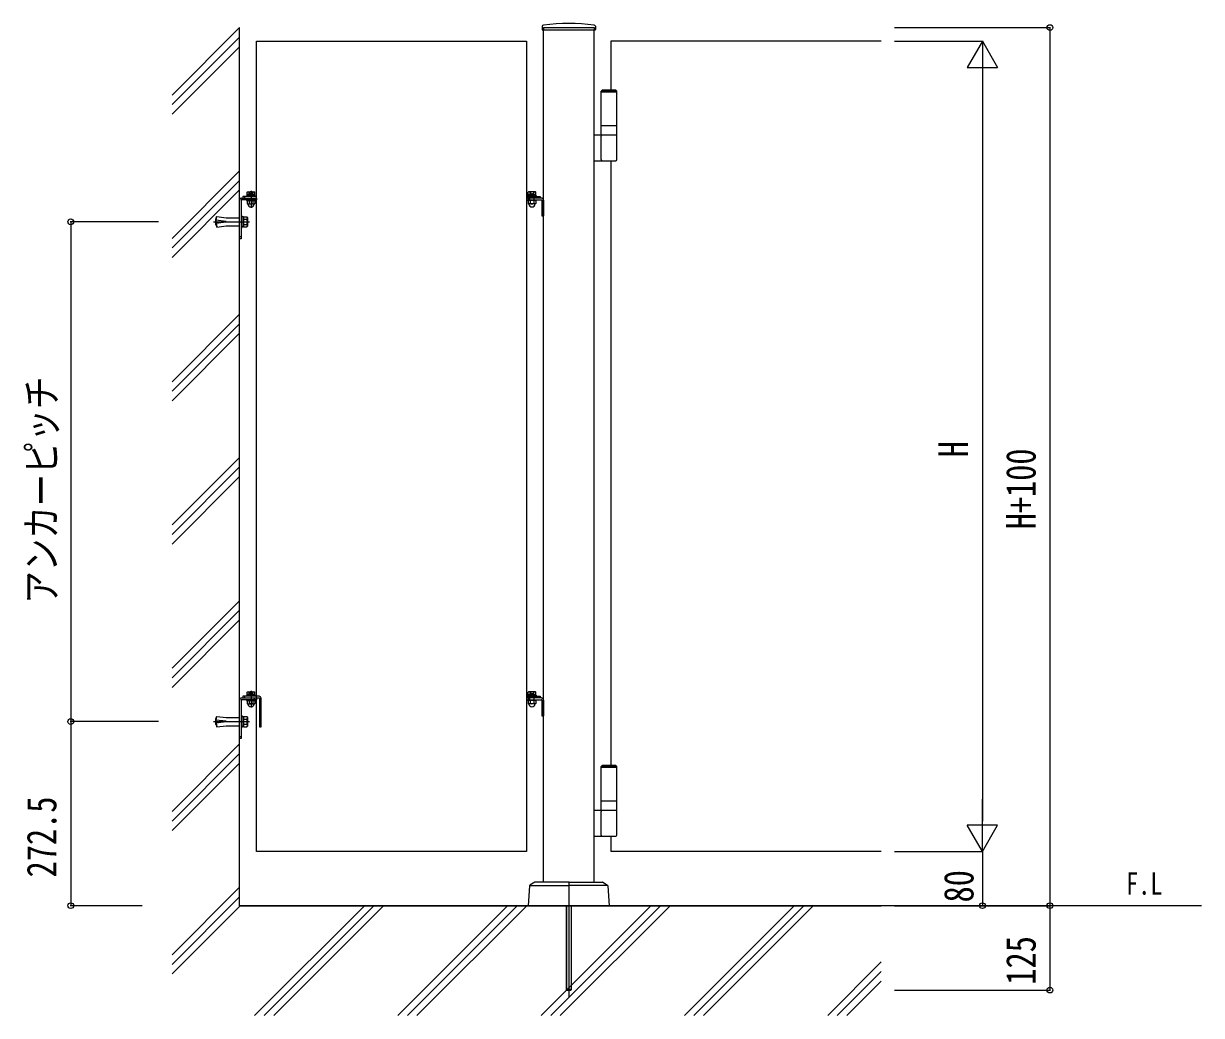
# Model space of a CAD drawing. Units: millimetres, scale not verified. Extents: x -4205 to 4205, y -2970 to 2970.
# Drawn here: x 625 to 2369, y -190 to 1278 of the extents above; entities that cross this region are included whole.
import ezdxf
from ezdxf.enums import TextEntityAlignment as Align

# ---------------------------------------------------------------- set-up
doc = ezdxf.new("R2010")
doc.units = ezdxf.units.MM
doc.header["$LTSCALE"] = 10
for name, color, linetype in [('0-1_USER1', 3, 'Continuous'), ('0-3_YKK_A1', 4, 'Continuous'), ('0-4_YKK_D', 6, 'Continuous'), ('0-6_YSS_K', 3, 'Continuous')]:
    doc.layers.add(name, color=color, linetype=linetype)
doc.styles.add('ＭＳ ゴシック', font='')
doc.styles.get('ＭＳ ゴシック').set_extended_font_data('MS Gothic')

msp = doc.modelspace()

# ---------------------------------------------------------------- linework, layer by layer
at = {"layer": '0-3_YKK_A1'}
for p, q in [((1393.18, 1274.23), (1392.92, 1269.36)), ((1471.86, 1274.23), (1472.12, 1269.36)), ((1393.42, 1268.83), (1471.62, 1268.83)), ((1395.02, 1272.33), (1395.02, 1268.83)), ((1395.02, 7.33), (1395.02, 1268.83)), ((1470.02, 7.33), (1470.02, 1268.83)), ((1482.52, 1180.33), (1480.52, 1178.33)), ((1480.52, 1178.33), (1503.52, 1178.33)), ((1480.52, 1177.33), (1503.52, 1177.33)), ((1482.52, 1180.33), (1501.52, 1180.33)), ((1501.52, 1180.33), (1503.52, 1178.33)), ((1480.52, 1127.33), (1503.52, 1127.33)), ((1503.52, 1113.33), (1470.02, 1113.33)), ((1480.52, 1076.83), (1480.52, 1111.83)), ((1503.52, 1076.83), (1503.52, 1111.83)), ((1470.02, 1075.33), (1502.02, 1075.33)), ((1495.02, 1075.33), (1495.02, 180.33)), ((957.02, 1029.13), (956.25, 1028.68)), ((957.02, 1029.13), (967.02, 1029.13)), ((962.02, 1030.64), (962.02, 1005.57)), ((967.02, 1029.13), (967.79, 1028.68)), ((1373.02, 1029.13), (1372.25, 1028.68)), ((1383.02, 1029.13), (1373.02, 1029.13)), ((1383.02, 1029.13), (1383.79, 1028.68)), ((945.02, 959.83), (945.02, 1016.83)), ((947.52, 1016.83), (947.52, 959.83)), ((970.02, 1017.33), (948.02, 1017.33)), ((950.02, 1019.83), (970.02, 1019.83)), ((953.02, 1019.83), (953.02, 1022.33)), ((968.27, 1023.93), (955.77, 1023.93)), ((955.77, 1023.93), (955.77, 1022.33)), ((968.27, 1022.33), (955.77, 1022.33)), ((956.25, 1015.88), (957.02, 1016.33)), ((956.44, 1023.93), (956.44, 1025.13)), ((957.02, 1016.33), (967.02, 1016.33)), ((958.77, 1017.33), (958.77, 1016.33)), ((959.13, 1025.13), (959.13, 1028.68)), ((959.13, 1015.88), (959.13, 1011.78)), ((964.91, 1025.13), (964.91, 1028.68)), ((964.91, 1015.88), (964.91, 1011.78)), ((965.27, 1017.33), (965.27, 1016.33)), ((967.02, 1017.33), (967.02, 1019.83)), ((967.79, 1015.88), (967.02, 1016.33)), ((967.59, 1023.93), (967.59, 1025.13)), ((967.79, 1025.13), (967.79, 1028.68)), ((968.27, 1023.93), (968.27, 1022.33)), ((1370.02, 1022.33), (1390.02, 1022.33)), ((1392.02, 1019.83), (1370.02, 1019.83)), ((1390.02, 1019.83), (1370.02, 1019.83)), ((1370.02, 1017.33), (1392.02, 1017.33)), ((1371.77, 1023.93), (1384.27, 1023.93)), ((1371.77, 1023.93), (1371.77, 1022.33)), ((1371.77, 1022.33), (1384.27, 1022.33)), ((1372.25, 1025.13), (1372.25, 1028.68)), ((1372.25, 1015.88), (1373.02, 1016.33)), ((1372.44, 1023.93), (1372.44, 1025.13)), ((1373.02, 1017.33), (1373.02, 1019.83)), ((1383.02, 1016.33), (1373.02, 1016.33)), ((1374.77, 1017.33), (1374.77, 1019.83)), ((1374.77, 1017.33), (1374.77, 1016.33)), ((1375.13, 1025.13), (1375.13, 1028.68)), ((1375.13, 1015.88), (1375.13, 1011.78)), ((1380.91, 1025.13), (1380.91, 1028.68)), ((1380.91, 1015.88), (1380.91, 1011.78)), ((1381.27, 1017.33), (1381.27, 1019.83)), ((1381.27, 1017.33), (1381.27, 1016.33)), ((1383.79, 1015.88), (1383.02, 1016.33)), ((1383.59, 1023.93), (1383.59, 1025.13)), ((1384.27, 1023.93), (1384.27, 1022.33)), ((1387.02, 1019.83), (1387.02, 1022.33)), ((1390.02, 1022.33), (1390.02, 1019.83)), ((1392.52, 1016.83), (1392.52, 993.58)), ((1392.52, 1014.78), (1395.02, 1014.78)), ((1395.02, 1016.83), (1395.02, 1014.78)), ((1395.02, 1014.78), (1395.02, 993.58)), ((906.67, 984.83), (959.84, 984.83)), ((910.02, 989.33), (909.52, 988.83)), ((909.52, 988.83), (909.52, 980.83)), ((909.52, 980.83), (910.02, 980.33)), ((910.02, 989.33), (910.02, 980.33)), ((910.02, 989.33), (910.39, 989.28)), ((910.02, 980.33), (910.39, 980.37)), ((910.13, 987.14), (910.73, 992.08)), ((925.02, 985.33), (910.13, 987.14)), ((925.02, 984.33), (910.13, 982.52)), ((910.13, 982.52), (910.73, 977.58)), ((910.63, 987.08), (911.29, 992.52)), ((910.63, 982.58), (911.29, 977.14)), ((910.73, 992.08), (911.29, 992.52)), ((910.73, 977.58), (911.29, 977.14)), ((911.29, 992.54), (925.35, 990.83)), ((911.29, 977.12), (925.35, 978.83)), ((925.02, 984.33), (925.02, 985.33)), ((925.35, 990.83), (944.52, 990.83)), ((925.35, 978.83), (944.52, 978.83)), ((944.52, 990.83), (944.52, 978.83)), ((945.02, 990.33), (944.52, 990.83)), ((945.02, 979.33), (944.52, 978.83)), ((945.02, 979.33), (945.02, 990.33)), ((951.12, 992.08), (949.12, 992.08)), ((951.12, 977.58), (949.12, 977.58)), ((951.12, 992.34), (956.04, 992.34)), ((951.12, 992.34), (951.12, 977.32)), ((951.12, 988.58), (956.04, 988.58)), ((951.12, 981.08), (956.04, 981.08)), ((951.12, 977.32), (956.04, 977.32)), ((956.62, 991.33), (956.04, 992.34)), ((956.62, 978.33), (956.04, 977.32)), ((956.62, 991.33), (956.62, 978.33)), ((1392.52, 993.58), (1395.02, 993.58)), ((945.02, 962.83), (947.52, 962.83)), ((947.52, 959.83), (945.02, 959.83)), ((950.02, 282.33), (950.02, 279.83)), ((953.02, 279.83), (953.02, 282.33)), ((968.27, 283.93), (955.77, 283.93)), ((955.77, 283.93), (955.77, 282.33)), ((968.27, 282.33), (955.77, 282.33)), ((957.02, 289.13), (956.25, 288.68)), ((956.44, 283.93), (956.44, 285.13)), ((957.02, 289.13), (967.02, 289.13)), ((959.13, 285.13), (959.13, 288.68)), ((962.02, 290.64), (962.02, 265.57)), ((964.91, 285.13), (964.91, 288.68)), ((967.02, 289.13), (967.79, 288.68)), ((967.02, 277.33), (967.02, 279.83)), ((967.59, 283.93), (967.59, 285.13)), ((967.79, 285.13), (967.79, 288.68)), ((968.27, 283.93), (968.27, 282.33)), ((974.52, 279.33), (974.52, 237.33)), ((977.02, 237.33), (977.02, 279.33)), ((1392.02, 279.83), (1370.02, 279.83)), ((1371.77, 283.93), (1384.27, 283.93)), ((1371.77, 283.93), (1371.77, 282.33)), ((1371.77, 282.33), (1384.27, 282.33)), ((1373.02, 289.13), (1372.25, 288.68)), ((1372.25, 285.13), (1372.25, 288.68)), ((1372.44, 283.93), (1372.44, 285.13)), ((1383.02, 289.13), (1373.02, 289.13)), ((1373.02, 277.33), (1373.02, 279.83)), ((1374.77, 277.33), (1374.77, 279.83)), ((1375.13, 285.13), (1375.13, 288.68)), ((1380.91, 285.13), (1380.91, 288.68)), ((1381.27, 277.33), (1381.27, 279.83)), ((1383.02, 289.13), (1383.79, 288.68)), ((1383.59, 283.93), (1383.59, 285.13)), ((1384.27, 283.93), (1384.27, 282.33)), ((1387.02, 279.83), (1387.02, 282.33)), ((945.02, 219.83), (945.02, 276.83)), ((947.52, 276.83), (947.52, 219.83)), ((970.02, 277.33), (948.02, 277.33)), ((956.25, 275.88), (957.02, 276.33)), ((957.02, 276.33), (967.02, 276.33)), ((958.77, 277.33), (958.77, 276.33)), ((959.13, 275.88), (959.13, 271.78)), ((964.91, 275.88), (964.91, 271.78)), ((965.27, 277.33), (965.27, 276.33)), ((967.79, 275.88), (967.02, 276.33)), ((1370.02, 277.33), (1392.02, 277.33)), ((1372.25, 275.88), (1373.02, 276.33)), ((1383.02, 276.33), (1373.02, 276.33)), ((1374.77, 277.33), (1374.77, 276.33)), ((1375.13, 275.88), (1375.13, 271.78)), ((1380.91, 275.88), (1380.91, 271.78)), ((1381.27, 277.33), (1381.27, 276.33)), ((1383.79, 275.88), (1383.02, 276.33)), ((1392.52, 276.83), (1392.52, 253.58)), ((1392.52, 274.78), (1395.02, 274.78)), ((1395.02, 276.83), (1395.02, 274.78)), ((1395.02, 274.78), (1395.02, 253.58)), ((906.67, 244.83), (959.84, 244.83)), ((910.02, 249.33), (909.52, 248.83)), ((909.52, 248.83), (909.52, 240.83)), ((910.02, 249.33), (910.02, 240.33)), ((910.02, 249.33), (910.39, 249.28)), ((910.13, 247.14), (910.73, 252.08)), ((925.02, 245.33), (910.13, 247.14)), ((925.02, 244.33), (910.13, 242.52)), ((910.63, 247.08), (911.29, 252.52)), ((910.73, 252.08), (911.29, 252.52)), ((911.29, 252.54), (925.35, 250.83)), ((925.02, 244.33), (925.02, 245.33)), ((925.35, 250.83), (944.52, 250.83)), ((944.52, 250.83), (944.52, 238.83)), ((945.02, 250.33), (944.52, 250.83)), ((945.02, 239.33), (945.02, 250.33)), ((951.12, 252.08), (949.12, 252.08)), ((951.12, 252.34), (956.04, 252.34)), ((951.12, 252.34), (951.12, 237.32)), ((951.12, 248.58), (956.04, 248.58)), ((956.62, 251.33), (956.04, 252.34)), ((956.62, 251.33), (956.62, 238.33)), ((1392.52, 253.58), (1395.02, 253.58)), ((909.52, 240.83), (910.02, 240.33)), ((910.02, 240.33), (910.39, 240.37)), ((910.13, 242.52), (910.73, 237.58)), ((910.63, 242.58), (911.29, 237.14)), ((910.73, 237.58), (911.29, 237.14)), ((911.29, 237.12), (925.35, 238.83)), ((925.35, 238.83), (944.52, 238.83)), ((945.02, 239.33), (944.52, 238.83)), ((951.12, 237.58), (949.12, 237.58)), ((951.12, 241.08), (956.04, 241.08)), ((951.12, 237.32), (956.04, 237.32)), ((956.62, 238.33), (956.04, 237.32)), ((974.52, 237.33), (977.02, 237.33)), ((945.02, 222.83), (947.52, 222.83)), ((947.52, 219.83), (945.02, 219.83)), ((1482.52, 180.33), (1480.52, 178.33)), ((1480.52, 178.33), (1503.52, 178.33)), ((1480.52, 177.33), (1503.52, 177.33)), ((1482.52, 180.33), (1501.52, 180.33)), ((1501.52, 180.33), (1503.52, 178.33)), ((1480.52, 127.33), (1503.52, 127.33)), ((1503.52, 113.33), (1470.02, 113.33)), ((1480.52, 76.83), (1480.52, 111.83)), ((1503.52, 76.83), (1503.52, 111.83)), ((1470.02, 75.33), (1502.02, 75.33)), ((1495.02, 75.33), (1495.02, 52.33)), ((1895.02, 52.33), (1495.02, 52.33)), ((1374.58, 1.82), (1372.52, -27.67)), ((1382.27, 7.17), (1375.05, 2.6)), ((1375.76, 2.33), (1432.52, 2.33)), ((1432.02, 7.33), (1382.81, 7.33)), ((1432.52, 6.83), (1432.52, -27.17)), ((1432.52, 6.83), (1432.52, -27.17)), ((1489.28, 2.33), (1432.52, 2.33)), ((1433.02, 7.33), (1482.23, 7.33)), ((1482.76, 7.17), (1489.99, 2.6)), ((1490.46, 1.82), (1492.52, -27.67)), ((2369.31, -27.67), (945.02, -27.67)), ((1372.52, -27.67), (1432.02, -27.67)), ((1428.52, -27.67), (1428.52, -151.67)), ((1429.06, -27.67), (1429.06, -152.21)), ((1432.52, -27.67), (1432.52, -162.67)), ((1492.52, -27.67), (1433.02, -27.67)), ((1435.98, -27.67), (1435.98, -152.21)), ((1436.52, -151.67), (1436.52, -27.67)), ((1436.52, -151.67), (1428.52, -151.67)), ((1428.52, -151.67), (1429.52, -152.67)), ((1429.52, -152.67), (1435.52, -152.67)), ((1436.52, -151.67), (1435.52, -152.67))]:
    msp.add_line(p, q, dxfattribs=at)
for points in [[(1395.02, 1272.33), (1470.02, 1272.33), (1470.02, 1268.83)], [(1895.02, 1252.33), (1495.02, 1252.33), (1495.02, 1180.33)], [(1480.52, 1113.33), (1480.52, 1127.33), (1480.52, 1178.33)], [(1503.52, 1113.33), (1503.52, 1127.33), (1503.52, 1178.33)], [(958.97, 1029.13), (960.12, 1026.77), (962.02, 1025.76)], [(965.07, 1029.13), (963.92, 1026.77), (962.02, 1025.76)], [(1374.97, 1029.13), (1376.12, 1026.77), (1378.02, 1025.76)], [(1381.07, 1029.13), (1379.92, 1026.77), (1378.02, 1025.76)], [(948.02, 1019.83), (970.02, 1019.83), (970.02, 1017.33)], [(970.02, 1022.33), (950.02, 1022.33), (950.02, 1019.83)], [(967.79, 1025.13), (956.25, 1025.13), (956.25, 1028.68)], [(956.25, 1015.88), (956.25, 1011.78), (957.02, 1011.33), (967.02, 1011.33)], [(967.79, 1015.88), (967.79, 1011.78), (967.02, 1011.33)], [(1372.25, 1025.13), (1383.79, 1025.13), (1383.79, 1028.68)], [(1372.25, 1015.88), (1372.25, 1011.78), (1373.02, 1011.33)], [(1383.79, 1015.88), (1383.79, 1011.78), (1383.02, 1011.33), (1373.02, 1011.33)], [(947.52, 976.33), (949.12, 976.33), (949.12, 993.33), (947.52, 993.33)], [(948.02, 279.83), (970.02, 279.83), (970.02, 277.33)], [(974.02, 282.33), (970.02, 282.33), (950.02, 282.33)], [(950.02, 279.83), (970.02, 279.83), (974.02, 279.83)], [(967.79, 285.13), (956.25, 285.13), (956.25, 288.68)], [(958.97, 289.13), (960.12, 286.77), (962.02, 285.76)], [(965.07, 289.13), (963.92, 286.77), (962.02, 285.76)], [(1370.02, 282.33), (1390.02, 282.33), (1390.02, 279.83), (1370.02, 279.83)], [(1372.25, 285.13), (1383.79, 285.13), (1383.79, 288.68)], [(1374.97, 289.13), (1376.12, 286.77), (1378.02, 285.76)], [(1381.07, 289.13), (1379.92, 286.77), (1378.02, 285.76)], [(956.25, 275.88), (956.25, 271.78), (957.02, 271.33), (967.02, 271.33)], [(967.79, 275.88), (967.79, 271.78), (967.02, 271.33)], [(1372.25, 275.88), (1372.25, 271.78), (1373.02, 271.33)], [(1383.79, 275.88), (1383.79, 271.78), (1383.02, 271.33), (1373.02, 271.33)], [(947.52, 236.33), (949.12, 236.33), (949.12, 253.33), (947.52, 253.33)], [(1480.52, 113.33), (1480.52, 127.33), (1480.52, 178.33)], [(1503.52, 113.33), (1503.52, 127.33), (1503.52, 178.33)]]:
    msp.add_lwpolyline(points, dxfattribs=at)
for points in [[(970.02, 1252.33), (1370.02, 1252.33), (1370.02, 52.33), (970.02, 52.33)], [(955.52, 1017.33), (955.52, 1016.33), (968.52, 1016.33), (968.52, 1017.33)], [(1384.52, 1017.33), (1384.52, 1016.33), (1371.52, 1016.33), (1371.52, 1017.33)], [(955.52, 277.33), (955.52, 276.33), (968.52, 276.33), (968.52, 277.33)], [(1384.52, 277.33), (1384.52, 276.33), (1371.52, 276.33), (1371.52, 277.33)]]:
    msp.add_lwpolyline(points, close=True, dxfattribs=at)
for centre, radius, start, end in [((1395.17, 1274.13), 2, 96.74447, 177), ((1432.52, 958.33), 320, 83.25553, 96.74447), ((1469.87, 1274.13), 2, 3, 83.25553), ((1393.42, 1269.33), 0.5, 177, 270), ((1471.62, 1269.33), 0.5, 270, 3), ((1482.02, 1111.83), 1.5, 90, 180), ((1502.02, 1111.83), 1.5, 360, 90), ((1482.02, 1076.83), 1.5, 180, 270), ((1502.02, 1076.83), 1.5, 270, 360), ((957.69, 1026.57), 2.56, 55.61575, 124.38425), ((962.02, 1019.58), 9.55, 72.41205, 107.58795), ((966.35, 1026.57), 2.56, 55.61575, 124.38425), ((1373.69, 1026.57), 2.56, 55.61575, 124.38425), ((1378.02, 1019.58), 9.55, 72.41205, 107.58795), ((1382.35, 1026.57), 2.56, 55.61575, 124.38425), ((948.02, 1016.83), 3, 90, 180), ((948.02, 1016.83), 0.5, 90, 180), ((957.69, 1013.77), 2.56, 55.61575, 124.38425), ((957.69, 1013.89), 2.56, 235.61575, 304.38425), ((962.02, 1006.78), 9.55, 72.41205, 107.58795), ((962.02, 1020.88), 9.55, 252.41205, 287.58795), ((966.35, 1013.77), 2.56, 55.61575, 124.38425), ((966.35, 1013.89), 2.56, 235.61575, 304.38425), ((1373.69, 1013.77), 2.56, 55.61575, 124.38425), ((1373.69, 1013.89), 2.56, 235.61575, 304.38425), ((1378.02, 1006.78), 9.55, 72.41205, 107.58795), ((1378.02, 1020.88), 9.55, 252.41205, 287.58795), ((1382.35, 1013.77), 2.56, 55.61575, 124.38425), ((1382.35, 1013.89), 2.56, 235.61575, 304.38425), ((1392.02, 1016.83), 3, 80.40956, 89.9991), ((1392.02, 1016.83), 0.5, 359.9991, 90), ((1392.02, 1016.83), 3, 359.99909, 80.40956), ((957.04, 1010.83), 0.5, 5.73917, 90), ((962.02, 1011.33), 4.5, 185.73917, 354.26083), ((966.99, 1010.83), 0.5, 90, 174.26083), ((1373.04, 1010.83), 0.5, 5.73917, 90), ((1378.02, 1011.33), 4.5, 185.73917, 354.26083), ((1382.99, 1010.83), 0.5, 90, 174.26083), ((953.3, 990.46), 3.32, 325.61575, 34.38425), ((944.2, 984.83), 12.42, 342.41205, 17.58795), ((953.3, 979.2), 3.32, 325.61575, 34.38425), ((948.02, 276.83), 3, 90, 180), ((957.69, 286.57), 2.56, 55.61575, 124.38425), ((962.02, 279.58), 9.55, 72.41205, 107.58795), ((966.35, 286.57), 2.56, 55.61575, 124.38425), ((974.02, 279.33), 3, 0, 90), ((974.02, 279.33), 0.5, 0, 90), ((1373.69, 286.57), 2.56, 55.61575, 124.38425), ((1378.02, 279.58), 9.55, 72.41205, 107.58795), ((1382.35, 286.57), 2.56, 55.61575, 124.38425), ((1392.02, 276.83), 3, 80.40956, 89.9991), ((1392.02, 276.83), 3, 359.99909, 80.40956), ((948.02, 276.83), 0.5, 90, 180), ((957.69, 273.77), 2.56, 55.61575, 124.38425), ((957.69, 273.89), 2.56, 235.61575, 304.38425), ((957.04, 270.83), 0.5, 5.73917, 90), ((962.02, 271.33), 4.5, 185.73917, 354.26083), ((962.02, 266.78), 9.55, 72.41205, 107.58795), ((962.02, 280.88), 9.55, 252.41205, 287.58795), ((966.35, 273.77), 2.56, 55.61575, 124.38425), ((966.35, 273.89), 2.56, 235.61575, 304.38425), ((966.99, 270.83), 0.5, 90, 174.26083), ((1373.69, 273.77), 2.56, 55.61575, 124.38425), ((1373.69, 273.89), 2.56, 235.61575, 304.38425), ((1373.04, 270.83), 0.5, 5.73917, 90), ((1378.02, 271.33), 4.5, 185.73917, 354.26083), ((1378.02, 266.78), 9.55, 72.41205, 107.58795), ((1378.02, 280.88), 9.55, 252.41205, 287.58795), ((1382.35, 273.77), 2.56, 55.61575, 124.38425), ((1382.35, 273.89), 2.56, 235.61575, 304.38425), ((1382.99, 270.83), 0.5, 90, 174.26083), ((1392.02, 276.83), 0.5, 359.9991, 90), ((953.3, 250.46), 3.32, 325.61575, 34.38425), ((944.2, 244.83), 12.42, 342.41205, 17.58795), ((953.3, 239.2), 3.32, 325.61575, 34.38425), ((1482.02, 111.83), 1.5, 90, 180), ((1502.02, 111.83), 1.5, 360, 90), ((1482.02, 76.83), 1.5, 180, 270), ((1502.02, 76.83), 1.5, 270, 360), ((1375.58, 1.76), 1, 122.32299, 176), ((1382.81, 6.33), 1, 90, 122.32299), ((1432.02, 6.83), 0.5, 360, 90), ((1433.02, 6.83), 0.5, 90, 180), ((1482.23, 6.33), 1, 57.67701, 90), ((1489.46, 1.76), 1, 4, 57.67701), ((1432.02, -27.17), 0.5, 270, 360), ((1433.02, -27.17), 0.5, 180, 270)]:
    msp.add_arc(centre, radius, start, end, dxfattribs=at)
at = {"layer": '0-4_YKK_D'}
for p, q in [((1915.02, 1272.33), (2146.02, 1272.33)), ((2145.02, 1272.33), (2145.02, -27.67)), ((1915.02, 1252.33), (2046.02, 1252.33)), ((2045.02, 1252.33), (2022.52, 1213.36)), ((2045.02, 1252.33), (2067.52, 1213.36)), ((2045.02, 1252.33), (2045.02, 1174.39)), ((2022.52, 1213.36), (2067.52, 1213.36)), ((2045.02, 1207.33), (2045.02, 97.33)), ((825.02, 984.83), (694.02, 984.83)), ((695.02, 984.83), (695.02, 244.83)), ((825.02, 244.83), (694.02, 244.83)), ((801.47, 244.83), (694.02, 244.83)), ((695.02, 244.83), (695.02, -27.67)), ((2045.02, 52.33), (2045.02, 130.27)), ((2045.02, 52.33), (2022.52, 91.3)), ((2067.52, 91.3), (2022.52, 91.3)), ((2045.02, 52.33), (2067.52, 91.3)), ((1915.02, 52.33), (2046.02, 52.33)), ((1915.02, 52.33), (2046.02, 52.33)), ((2045.02, 52.33), (2045.02, -27.67)), ((801.04, -27.67), (694.02, -27.67)), ((1915.02, -27.67), (2046.02, -27.67)), ((1915.02, -27.67), (2146.02, -27.67)), ((1915.02, -27.67), (2146.02, -27.67)), ((2145.02, -27.67), (2145.02, -152.67)), ((1915.02, -152.67), (2146.02, -152.67))]:
    msp.add_line(p, q, dxfattribs=at)
for centre in [(2145.02, 1272.33), (695.02, 984.83), (695.02, 244.83), (695.02, 244.83), (695.02, -27.67), (2045.02, -27.67), (2145.02, -27.67), (2145.02, -27.67), (2145.02, -152.67)]:
    msp.add_circle(centre, 4.25, dxfattribs=at)
at = {"layer": '0-6_YSS_K'}
for p, q in [((845.02, 1172.41), (944.94, 1272.33)), ((845.02, 1158.26), (945.02, 1258.26)), ((945.02, -27.67), (945.02, 1272.33)), ((845.02, 1144.12), (945.02, 1244.12)), ((845.02, 960.27), (945.02, 1060.27)), ((845.02, 946.13), (945.02, 1046.13)), ((845.02, 931.99), (945.02, 1031.99)), ((845.02, 748.14), (945.02, 848.14)), ((845.02, 734), (945.02, 834)), ((845.02, 719.86), (945.02, 819.86)), ((845.02, 536.01), (945.02, 636.01)), ((845.02, 521.87), (945.02, 621.87)), ((845.02, 507.73), (945.02, 607.73)), ((845.02, 323.88), (945.02, 423.88)), ((845.02, 309.74), (945.02, 409.74)), ((845.02, 295.59), (945.02, 395.59)), ((845.02, 111.75), (945.02, 211.75)), ((845.02, 97.6), (945.02, 197.6)), ((845.02, 83.46), (945.02, 183.46)), ((845.02, -100.39), (945.02, -0.39)), ((845.02, -114.53), (945.02, -14.53)), ((845.02, -128.67), (946.02, -27.67)), ((945.02, -27.67), (1895.02, -27.67)), ((967.37, -190.17), (1129.87, -27.67)), ((981.51, -190.17), (1144.01, -27.67)), ((995.65, -190.17), (1158.15, -27.67)), ((1179.5, -190.17), (1342, -27.67)), ((1193.64, -190.17), (1356.14, -27.67)), ((1207.78, -190.17), (1370.28, -27.67)), ((1391.63, -190.17), (1554.13, -27.67)), ((1405.77, -190.17), (1568.27, -27.67)), ((1419.92, -190.17), (1582.42, -27.67)), ((1603.76, -190.17), (1766.26, -27.67)), ((1617.91, -190.17), (1780.41, -27.67)), ((1632.05, -190.17), (1794.55, -27.67)), ((1815.9, -190.17), (1895.02, -111.05)), ((1830.04, -190.17), (1895.02, -125.19)), ((1844.18, -190.17), (1895.02, -139.33))]:
    msp.add_line(p, q, dxfattribs=at)

# ---------------------------------------------------------------- texts
at = {"layer": '0-1_USER1', "style": 'ＭＳ ゴシック', "width": 0.8}
msp.add_text('F.L', height=32.99, dxfattribs=at).set_placement((2257.73, -21.24), align=Align.BOTTOM_LEFT)
at = {"layer": '0-4_YKK_D', "style": 'ＭＳ ゴシック', "width": 0.8}
for s, p in [('アンカーピッチ', (687.02, 419.63)), ('H', (2037.02, 636.33)), ('H+100', (2137.02, 529.53)), ('272.5', (687.02, 14.18)), ('80', (2045.02, -22.87)), ('125', (2137.02, -144.57))]:
    msp.add_text(s, height=43.99, rotation=90, dxfattribs=at).set_placement(p, align=Align.BOTTOM_LEFT)

doc.saveas('drawing.dxf')
